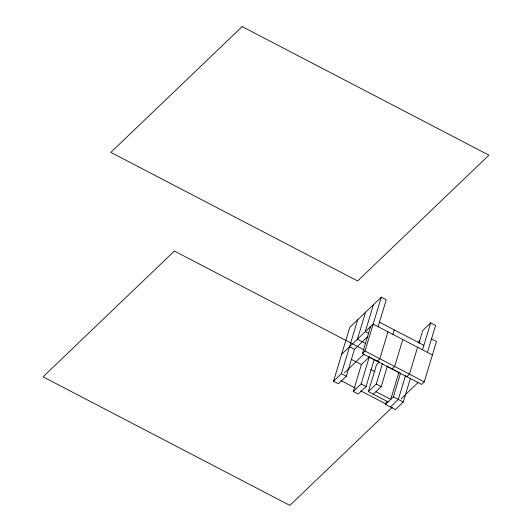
<?xml version="1.0" encoding="UTF-8"?>
<svg xmlns="http://www.w3.org/2000/svg" width="532" height="532" viewBox="0 0 532 532"><rect width="100%" height="100%" fill="white"/><g stroke="black" fill="none" stroke-linecap="round" stroke-linejoin="round"><path stroke-width="0.8" d="M349.531 346.738L354.465 349.311L346.339 376.244L338.458 383.791L333.524 381.218L349.783 327.353L381.304 297.162L386.239 299.735L378.106 326.668M333.524 381.218L341.404 373.67L357.664 319.805M365.544 312.257L357.411 339.19L365.87 343.599M373.424 304.71L365.291 331.642L368.816 333.484M431.525 338.917L436.459 341.491L424.263 381.89L421.637 384.403L362.412 353.547L370.545 326.615M362.412 353.547L365.038 351.034L381.304 297.162M374.209 359.599L366.076 386.531L358.196 394.079L353.261 391.505L361.394 364.573L369.567 356.746M353.261 391.505L361.142 383.958L369.274 357.025L379.382 362.292M388.127 401.899L368.383 391.618L376.516 364.686L379.329 361.986M387.974 331.815L379.841 358.748L377.215 361.261M368.383 391.618L376.264 384.071L382.481 363.476M392.909 334.382L394.265 329.893M373.324 394.185L381.198 386.644L387.416 366.043M402.784 339.529L394.651 366.462L392.024 368.975M410.425 378.252L403.249 402.012L395.369 409.56L385.501 404.42L386.458 401.248M398.887 372.453L390.754 399.386L375.944 391.672M385.501 404.42L393.381 396.872L400.556 373.105M405.49 375.678L398.315 399.446L390.435 406.987M417.587 347.243L409.454 374.176L406.827 376.689M418.95 343.1L422.774 330.425L430.654 322.877L435.588 325.451L427.455 352.384M419.116 342.921L419.828 340.547L418.145 342.162M422.521 349.81L430.654 322.877M341.65 354.285L373.171 324.101L432.39 354.957M354.179 349.591L367.978 336.37M344.463 372.792L363.921 354.152M398.136 373.171L399.259 372.094M392.377 407.186L289.84 505.4L43.079 376.829L174.396 251.044L364.44 350.063M401.115 398.82L418.212 382.442M379.462 322.179L423.878 345.321M365.038 351.034L424.263 381.89M386.897 366.209L399.485 372.766M351.526 359.426L361.394 364.573M370.664 369.401L374.993 371.662M376.264 384.071L381.198 386.644M393.381 396.872L403.249 402.012M341.404 373.67L346.339 376.244M361.142 383.958L366.076 386.531M340.912 380.533L355.589 388.174M360.723 390.854L385.667 403.848M242.16 26.6L110.842 152.385L357.604 280.956L488.921 155.171L242.16 26.6"/></g></svg>
